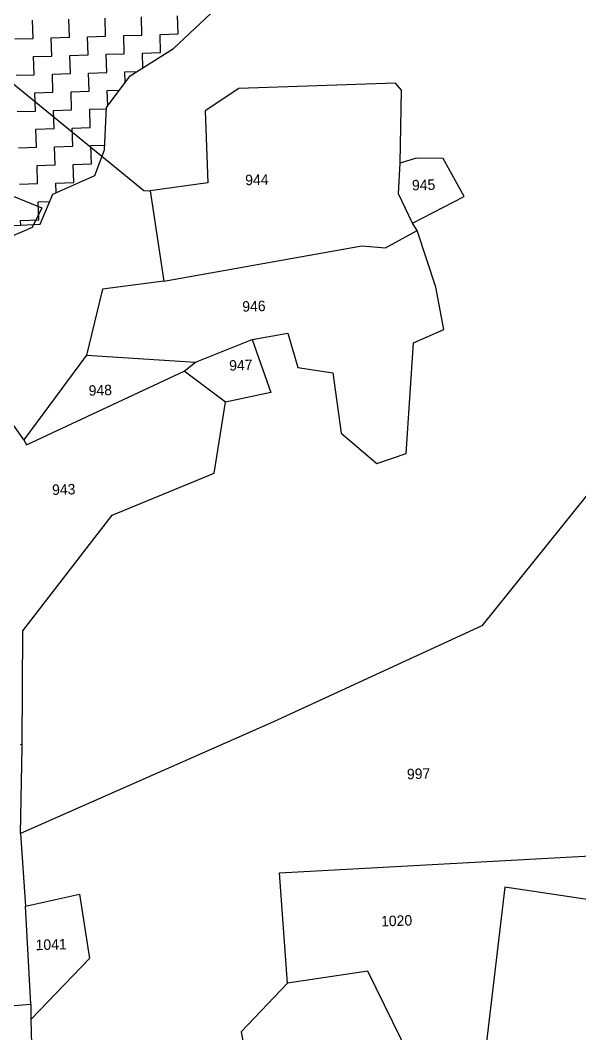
# Model space of a CAD drawing. Header units: metres. Extents: x 313073 to 315646, y 1903695 to 1906857.
# Drawn here: x 314520.4 to 314727.7, y 1904458.4 to 1904833.5 of the extents above; entities that cross this region are included whole.
import ezdxf

# ---------------------------------------------------------------- set-up
doc = ezdxf.new("R2010")
doc.units = ezdxf.units.M
for name, color, linetype in [('POLY_HATCH', 12, 'Continuous'), ('POLY_PARCEL', 6, 'Continuous'), ('TEXT_PARCEL', 7, 'Continuous')]:
    doc.layers.add(name, color=color, linetype=linetype)
doc.styles.add('TEXT_MAP', font='')
doc.styles.get('TEXT_MAP').set_extended_font_data('Kruti Dev 050')

msp = doc.modelspace()

# ---------------------------------------------------------------- linework, layer by layer
at = {"layer": 'POLY_HATCH', "linetype": 'Continuous'}
for p, q in [((314538.58, 1904827.22), (314538.37, 1904833.94)), ((314552.01, 1904827.64), (314551.8, 1904834.36)), ((314565.45, 1904828.06), (314565.24, 1904834.78)), ((314578.89, 1904828.48), (314578.68, 1904835.19)), ((314525.14, 1904826.8), (314524.93, 1904833.52)), ((314518.42, 1904826.59), (314525.14, 1904826.8)), ((314531.86, 1904827.01), (314538.58, 1904827.22)), ((314532.07, 1904820.29), (314531.86, 1904827.01)), ((314545.29, 1904827.43), (314552.01, 1904827.64)), ((314545.5, 1904820.71), (314545.29, 1904827.43)), ((314558.73, 1904827.85), (314565.45, 1904828.06)), ((314558.94, 1904821.13), (314558.73, 1904827.85)), ((314572.17, 1904828.27), (314578.89, 1904828.48)), ((314572.38, 1904821.55), (314572.17, 1904828.27)), ((314525.35, 1904820.08), (314532.07, 1904820.29)), ((314525.56, 1904813.37), (314525.35, 1904820.08)), ((314538.78, 1904820.5), (314545.5, 1904820.71)), ((314538.99, 1904813.78), (314538.78, 1904820.5)), ((314552.22, 1904820.92), (314558.94, 1904821.13)), ((314552.43, 1904814.2), (314552.22, 1904820.92)), ((314565.66, 1904821.34), (314572.38, 1904821.55)), ((314565.83, 1904815.94), (314565.66, 1904821.34)), ((314518.84, 1904813.16), (314525.56, 1904813.37)), ((314532.28, 1904813.58), (314538.99, 1904813.78)), ((314532.48, 1904806.86), (314532.28, 1904813.58)), ((314545.71, 1904813.99), (314552.43, 1904814.2)), ((314545.92, 1904807.28), (314545.71, 1904813.99)), ((314559.15, 1904814.41), (314563.6, 1904814.55)), ((314559.27, 1904810.56), (314559.15, 1904814.41)), ((314552.64, 1904807.48), (314557.08, 1904807.62)), ((314552.81, 1904801.9), (314552.64, 1904807.48)), ((314525.77, 1904806.65), (314532.48, 1904806.86)), ((314525.98, 1904799.93), (314525.77, 1904806.65)), ((314539.2, 1904807.07), (314545.92, 1904807.28)), ((314539.41, 1904800.35), (314539.2, 1904807.07)), ((314532.69, 1904800.14), (314539.41, 1904800.35)), ((314532.9, 1904793.42), (314532.69, 1904800.14)), ((314546.13, 1904800.56), (314552.32, 1904800.75)), ((314546.34, 1904793.84), (314546.13, 1904800.56)), ((314519.26, 1904799.72), (314525.98, 1904799.93)), ((314526.18, 1904793.21), (314532.9, 1904793.42)), ((314526.39, 1904786.49), (314526.18, 1904793.21)), ((314539.62, 1904793.63), (314546.34, 1904793.84)), ((314539.83, 1904786.91), (314539.62, 1904793.63)), ((314519.68, 1904786.28), (314526.39, 1904786.49)), ((314533.11, 1904786.7), (314539.83, 1904786.91)), ((314533.32, 1904779.98), (314533.11, 1904786.7)), ((314546.55, 1904787.12), (314551.68, 1904787.28)), ((314546.76, 1904780.4), (314546.55, 1904787.12)), ((314526.6, 1904779.77), (314533.32, 1904779.98)), ((314526.81, 1904773.06), (314526.6, 1904779.77)), ((314540.04, 1904780.19), (314546.76, 1904780.4)), ((314540.25, 1904773.47), (314540.04, 1904780.19)), ((314520.09, 1904772.85), (314526.81, 1904773.06)), ((314533.53, 1904773.27), (314540.25, 1904773.47)), ((314533.64, 1904769.66), (314533.53, 1904773.27)), ((314527.02, 1904766.34), (314531.3, 1904766.47)), ((314527.23, 1904759.62), (314527.02, 1904766.34)), ((314520.51, 1904759.41), (314527.23, 1904759.62)), ((314520.57, 1904757.68), (314520.51, 1904759.41))]:
    msp.add_line(p, q, dxfattribs=at)
at = {"layer": 'POLY_HATCH'}
for p, q in [((314577.18, 1904823.07), (314590.99, 1904836.02)), ((314561.05, 1904812.95), (314577.18, 1904823.07)), ((314552.35, 1904801.27), (314561.05, 1904812.95)), ((314551.6, 1904785.59), (314552.35, 1904801.27)), ((314547.98, 1904776.09), (314551.6, 1904785.59)), ((314532.42, 1904769.11), (314547.98, 1904776.09)), ((314527.73, 1904758.01), (314532.42, 1904769.11)), ((314513.31, 1904757.34), (314527.73, 1904758.01))]:
    msp.add_line(p, q, dxfattribs=at)
at = {"layer": 'POLY_PARCEL'}
for p, q in [((314499.6, 1904824.8), (314566.14, 1904770.5)), ((314601.3, 1904808.21), (314588.89, 1904800.01)), ((314659.4, 1904810.23), (314601.3, 1904808.21)), ((314661.64, 1904807.62), (314659.4, 1904810.23)), ((314661.14, 1904780.66), (314661.64, 1904807.62)), ((314588.89, 1904800.01), (314589.83, 1904773.3)), ((314453.99, 1904794.17), (314528.33, 1904764.13)), ((314667.02, 1904782.46), (314661.14, 1904780.66)), ((314677.07, 1904782.3), (314667.02, 1904782.46)), ((314684.79, 1904768.27), (314677.07, 1904782.3)), ((314660.57, 1904769.33), (314661.14, 1904780.66)), ((314566.14, 1904770.5), (314568.51, 1904770.37)), ((314589.83, 1904773.3), (314568.51, 1904770.37)), ((314568.51, 1904770.37), (314573.56, 1904737)), ((314665.74, 1904758.38), (314660.57, 1904769.33)), ((314665.74, 1904758.38), (314684.79, 1904768.27)), ((314528.33, 1904764.13), (314524.74, 1904756.85)), ((314524.74, 1904756.85), (314497.58, 1904744.95)), ((314655.74, 1904749.23), (314667.37, 1904755.76)), ((314667.37, 1904755.76), (314665.74, 1904758.38)), ((314674.37, 1904734.72), (314667.37, 1904755.76)), ((314573.56, 1904737), (314646.96, 1904749.98)), ((314646.96, 1904749.98), (314655.74, 1904749.23)), ((314573.56, 1904737), (314550.9, 1904734.03)), ((314550.9, 1904734.03), (314544.97, 1904709.57)), ((314677.36, 1904719.04), (314674.37, 1904734.72)), ((314606.27, 1904715.4), (314619.56, 1904717.65)), ((314619.56, 1904717.65), (314623.25, 1904705.02)), ((314666.09, 1904714.17), (314677.36, 1904719.04)), ((314585.34, 1904706.93), (314606.27, 1904715.4)), ((314606.27, 1904715.4), (314613.17, 1904695.72)), ((314663.35, 1904673.14), (314666.09, 1904714.17)), ((314544.97, 1904709.57), (314521.66, 1904678.2)), ((314544.97, 1904709.57), (314585.34, 1904706.93)), ((314581.11, 1904703.59), (314585.34, 1904706.93)), ((314522.74, 1904676.38), (314581.11, 1904703.59)), ((314596.44, 1904692.19), (314581.11, 1904703.59)), ((314623.25, 1904705.02), (314636.18, 1904702.95)), ((314636.18, 1904702.95), (314639.24, 1904680.62)), ((314613.17, 1904695.72), (314596.44, 1904692.19)), ((314521.66, 1904678.2), (314512.4, 1904691.28)), ((314592.19, 1904665.85), (314596.44, 1904692.19)), ((314639.24, 1904680.62), (314652.45, 1904669.51)), ((314521.66, 1904678.2), (314522.74, 1904676.38)), ((314652.45, 1904669.51), (314663.35, 1904673.14)), ((314554.43, 1904650.33), (314592.19, 1904665.85)), ((314735.47, 1904664.18), (314691.34, 1904609.33)), ((314521.36, 1904607.5), (314554.43, 1904650.33)), ((314691.34, 1904609.33), (314614.17, 1904573.83)), ((314521.1, 1904565.26), (314521.36, 1904607.5)), ((314614.17, 1904573.83), (314520.47, 1904532.49)), ((314520.3, 1904565.51), (314521.1, 1904565.26)), ((314520.47, 1904532.49), (314521.09, 1904564.46)), ((314521.09, 1904564.46), (314521.1, 1904565.26)), ((314520.47, 1904532.49), (314522.36, 1904505.59)), ((314616.48, 1904517.93), (314753.77, 1904525.44)), ((314619.33, 1904477.12), (314616.48, 1904517.93)), ((314699.84, 1904512.61), (314693.13, 1904455.4)), ((314753.27, 1904504.65), (314699.84, 1904512.61)), ((314522.36, 1904505.59), (314542.38, 1904510.02)), ((314542.38, 1904510.02), (314545.99, 1904486.19)), ((314524.33, 1904469.28), (314522.36, 1904505.59)), ((314545.99, 1904486.19), (314524.31, 1904463.62)), ((314649.1, 1904481.48), (314619.33, 1904477.12)), ((314664.58, 1904450.03), (314649.1, 1904481.48)), ((314619.33, 1904477.12), (314602.24, 1904459.12)), ((314475.64, 1904465.61), (314524.33, 1904469.28)), ((314524.33, 1904469.28), (314524.31, 1904463.62)), ((314524.31, 1904463.62), (314524.92, 1904440.82)), ((314602.24, 1904459.12), (314606.22, 1904437.35))]:
    msp.add_line(p, q, dxfattribs=at)

# ---------------------------------------------------------------- texts
at = {"layer": 'TEXT_PARCEL', "style": 'TEXT_MAP'}
for s, p in [('944', (314603.79, 1904772.43)), ('945', (314665.56, 1904770.52)), ('946', (314602.69, 1904725.62)), ('947', (314597.84, 1904703.79)), ('948', (314545.78, 1904694.51)), ('943', (314532.24, 1904657.78)), ('997', (314663.69, 1904552.53)), ('1020', (314654.11, 1904498.07)), ('1041', (314526.13, 1904489.26))]:
    msp.add_text(s, height=3.872, rotation=1.7828, dxfattribs=at).set_placement(p)

doc.saveas('drawing.dxf')
